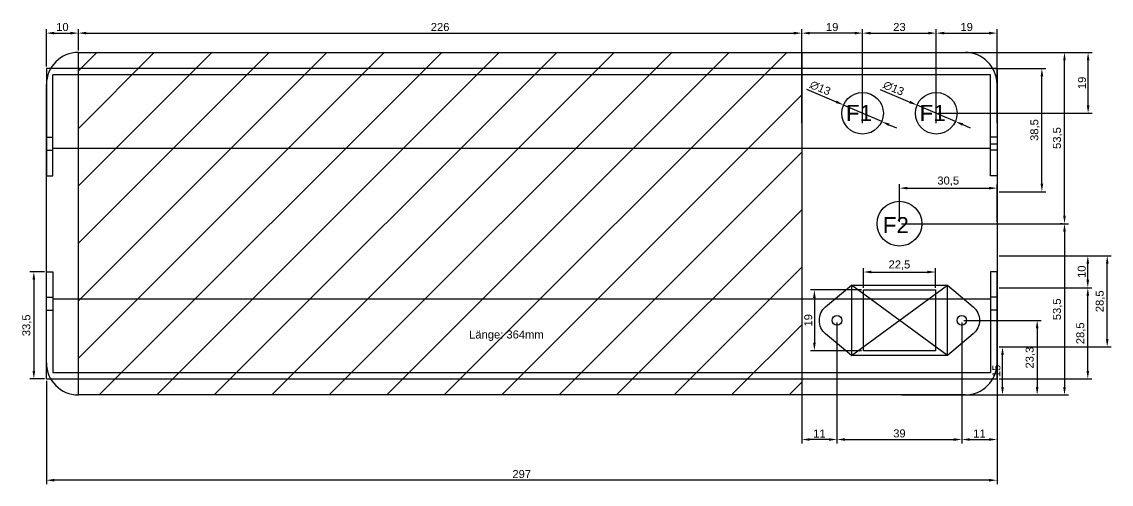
# Model space of a CAD drawing. Header units: millimetres. Extents: x 475 to 4099, y 1633 to 3451.
# Drawn here: x 3759 to 4099.3, y 1711.3 to 1855.8 of the extents above; entities that cross this region are included whole.
import ezdxf

# ---------------------------------------------------------------- set-up
doc = ezdxf.new("R2010")
doc.units = ezdxf.units.MM
for name, color, linetype in [('Bemassung', 80, 'Continuous'), ('Kanten', 7, 'Continuous'), ('Verdeckt', 172, 'Continuous')]:
    doc.layers.add(name, color=color, linetype=linetype)
doc.styles.get("Standard").update_dxf_attribs({"font": 'arial.ttf'})
doc.dimstyles.new('ISO-25', dxfattribs={"dimtxt": 2.5, "dimasz": 2.5, "dimexe": 1.25, "dimexo": 0.625, "dimtad": 1, "dimtxsty": 'Standard', "dimcen": 2.5, "dimadec": 0, "dimazin": 0, "dimtfac": 1, "dimtmove": 0, "dimatfit": 3, "dimfxl": 1, "dimarcsym": 0})

# ---------------------------------------------------------------- blocks, each defined once
blk = doc.blocks.new('*D409')
at = {"layer": 'Bemassung', "color": 0, "lineweight": -2, "transparency": 16777216}
for p, q in [((4021.66, 1827.82), (4021.66, 1853.49)), ((4024.16, 1852.24), (4042.16, 1852.24)), ((4044.66, 1827.82), (4044.66, 1853.49))]:
    blk.add_line(p, q, dxfattribs=at)
at = {"layer": 'Bemassung', "color": 0, "transparency": 16777216}
for points in [[(4024.16, 1852.66), (4024.16, 1851.82), (4021.66, 1852.24)], [(4042.16, 1852.66), (4042.16, 1851.82), (4044.66, 1852.24)]]:
    blk.add_solid(points, dxfattribs=at)
at = {"layer": 'Defpoints', "color": 0, "transparency": 16777216}
for p in [(4044.66, 1852.24), (4021.66, 1827.2), (4044.66, 1827.2)]:
    blk.add_point(p, dxfattribs=at)
at = {"layer": 'Bemassung', "color": 0, "transparency": 16777216, "insert": (4033.16, 1854.14), "char_height": 2.5, "attachment_point": 5}
blk.add_mtext('23', dxfattribs=at)
blk = doc.blocks.new('*D406')
at = {"layer": 'Bemassung', "color": 0, "lineweight": -2, "transparency": 16777216}
for p, q in [((4044.66, 1824.15), (4044.66, 1853.49)), ((4047.16, 1852.24), (4061.16, 1852.24)), ((4063.66, 1824.15), (4063.66, 1853.49))]:
    blk.add_line(p, q, dxfattribs=at)
at = {"layer": 'Bemassung', "color": 0, "transparency": 16777216}
for points in [[(4047.16, 1852.66), (4047.16, 1851.82), (4044.66, 1852.24)], [(4061.16, 1852.66), (4061.16, 1851.82), (4063.66, 1852.24)]]:
    blk.add_solid(points, dxfattribs=at)
at = {"layer": 'Defpoints', "color": 0, "transparency": 16777216}
for p in [(4063.66, 1852.24), (4044.66, 1823.52), (4063.66, 1823.52)]:
    blk.add_point(p, dxfattribs=at)
at = {"layer": 'Bemassung', "color": 0, "transparency": 16777216, "insert": (4054.16, 1854.14), "char_height": 2.5, "attachment_point": 5}
blk.add_mtext('19', dxfattribs=at)
blk = doc.blocks.new('*D407')
at = {"layer": 'Bemassung', "color": 0, "lineweight": -2, "transparency": 16777216}
for p, q in [((4002.66, 1824.15), (4002.66, 1853.49)), ((4019.16, 1852.24), (4005.16, 1852.24)), ((4021.66, 1824.15), (4021.66, 1853.49))]:
    blk.add_line(p, q, dxfattribs=at)
at = {"layer": 'Bemassung', "color": 0, "transparency": 16777216}
for points in [[(4005.16, 1852.66), (4005.16, 1851.82), (4002.66, 1852.24)], [(4019.16, 1852.66), (4019.16, 1851.82), (4021.66, 1852.24)]]:
    blk.add_solid(points, dxfattribs=at)
at = {"layer": 'Defpoints', "color": 0, "transparency": 16777216}
for p in [(4002.66, 1852.24), (4002.66, 1823.52), (4021.66, 1823.52)]:
    blk.add_point(p, dxfattribs=at)
at = {"layer": 'Bemassung', "color": 0, "transparency": 16777216, "insert": (4012.16, 1854.14), "char_height": 2.5, "attachment_point": 5}
blk.add_mtext('19', dxfattribs=at)
blk = doc.blocks.new('*D410')
at = {"layer": 'Bemassung', "color": 0, "lineweight": -2, "transparency": 16777216}
for p, q in [((3766.66, 1841.82), (3766.66, 1853.49)), ((3769.16, 1852.24), (3774.16, 1852.24)), ((3776.66, 1846.82), (3776.66, 1853.49))]:
    blk.add_line(p, q, dxfattribs=at)
at = {"layer": 'Bemassung', "color": 0, "transparency": 16777216}
for points in [[(3769.16, 1852.66), (3769.16, 1851.82), (3766.66, 1852.24)], [(3774.16, 1852.66), (3774.16, 1851.82), (3776.66, 1852.24)]]:
    blk.add_solid(points, dxfattribs=at)
at = {"layer": 'Defpoints', "color": 0, "transparency": 16777216}
for p in [(3776.66, 1852.24), (3776.66, 1846.2), (3766.66, 1841.2)]:
    blk.add_point(p, dxfattribs=at)
at = {"layer": 'Bemassung', "color": 0, "transparency": 16777216, "insert": (3771.66, 1854.14), "char_height": 2.5, "attachment_point": 5}
blk.add_mtext('10', dxfattribs=at)
blk = doc.blocks.new('*D411')
at = {"layer": 'Bemassung', "color": 0, "lineweight": -2, "transparency": 16777216}
for p, q in [((3776.66, 1846.82), (3776.66, 1853.49)), ((3779.16, 1852.24), (4000.16, 1852.24)), ((4002.66, 1846.82), (4002.66, 1853.49))]:
    blk.add_line(p, q, dxfattribs=at)
at = {"layer": 'Bemassung', "color": 0, "transparency": 16777216}
for points in [[(3779.16, 1852.66), (3779.16, 1851.82), (3776.66, 1852.24)], [(4000.16, 1852.66), (4000.16, 1851.82), (4002.66, 1852.24)]]:
    blk.add_solid(points, dxfattribs=at)
at = {"layer": 'Defpoints', "color": 0, "transparency": 16777216}
for p in [(4002.66, 1852.24), (3776.66, 1846.2), (4002.66, 1846.2)]:
    blk.add_point(p, dxfattribs=at)
at = {"layer": 'Bemassung', "color": 0, "transparency": 16777216, "insert": (3889.66, 1854.14), "char_height": 2.5, "attachment_point": 5}
blk.add_mtext('226', dxfattribs=at)
blk = doc.blocks.new('*D412')
at = {"layer": 'Bemassung', "color": 0, "lineweight": -2, "transparency": 16777216}
for p, q in [((4013.66, 1761.87), (4013.66, 1724.01)), ((4052.66, 1761.87), (4052.66, 1724.01)), ((4016.16, 1725.26), (4050.16, 1725.26))]:
    blk.add_line(p, q, dxfattribs=at)
at = {"layer": 'Bemassung', "color": 0, "transparency": 16777216}
for points in [[(4016.16, 1725.68), (4016.16, 1724.85), (4013.66, 1725.26)], [(4050.16, 1725.68), (4050.16, 1724.85), (4052.66, 1725.26)]]:
    blk.add_solid(points, dxfattribs=at)
at = {"layer": 'Defpoints', "color": 0, "transparency": 16777216}
for p in [(4013.66, 1762.5), (4052.66, 1762.5), (4052.66, 1725.26)]:
    blk.add_point(p, dxfattribs=at)
at = {"layer": 'Bemassung', "color": 0, "transparency": 16777216, "insert": (4033.16, 1727.16), "char_height": 2.5, "attachment_point": 5}
blk.add_mtext('39', dxfattribs=at)
blk = doc.blocks.new('*D413')
at = {"layer": 'Bemassung', "color": 0, "lineweight": -2, "transparency": 16777216}
for p, q in [((4063.66, 1763.37), (4063.66, 1724.01)), ((4052.66, 1761.87), (4052.66, 1724.01)), ((4055.16, 1725.26), (4061.16, 1725.26))]:
    blk.add_line(p, q, dxfattribs=at)
at = {"layer": 'Bemassung', "color": 0, "transparency": 16777216}
for points in [[(4055.16, 1725.68), (4055.16, 1724.85), (4052.66, 1725.26)], [(4061.16, 1725.68), (4061.16, 1724.85), (4063.66, 1725.26)]]:
    blk.add_solid(points, dxfattribs=at)
at = {"layer": 'Defpoints', "color": 0, "transparency": 16777216}
for p in [(4063.66, 1764), (4052.66, 1762.5), (4063.66, 1725.26)]:
    blk.add_point(p, dxfattribs=at)
at = {"layer": 'Bemassung', "color": 0, "transparency": 16777216, "insert": (4058.16, 1727.14), "char_height": 2.5, "attachment_point": 5}
blk.add_mtext('11', dxfattribs=at)
blk = doc.blocks.new('*D414')
at = {"layer": 'Bemassung', "color": 0, "lineweight": -2, "transparency": 16777216}
for p, q in [((4002.66, 1763.37), (4002.66, 1724.01)), ((4013.66, 1761.87), (4013.66, 1724.01)), ((4011.16, 1725.26), (4005.16, 1725.26))]:
    blk.add_line(p, q, dxfattribs=at)
at = {"layer": 'Bemassung', "color": 0, "transparency": 16777216}
for points in [[(4005.16, 1725.68), (4005.16, 1724.85), (4002.66, 1725.26)], [(4011.16, 1725.68), (4011.16, 1724.85), (4013.66, 1725.26)]]:
    blk.add_solid(points, dxfattribs=at)
at = {"layer": 'Defpoints', "color": 0, "transparency": 16777216}
for p in [(4002.66, 1764), (4013.66, 1762.5), (4002.66, 1725.26)]:
    blk.add_point(p, dxfattribs=at)
at = {"layer": 'Bemassung', "color": 0, "transparency": 16777216, "insert": (4008.16, 1727.14), "char_height": 2.5, "attachment_point": 5}
blk.add_mtext('11', dxfattribs=at)
blk = doc.blocks.new('*D415')
at = {"layer": 'Bemassung', "color": 0, "lineweight": -2, "transparency": 16777216}
for p, q in [((4053.28, 1762.5), (4077.45, 1762.5)), ((4076.2, 1760), (4076.2, 1741.7)), ((4053.28, 1739.2), (4077.45, 1739.2))]:
    blk.add_line(p, q, dxfattribs=at)
at = {"layer": 'Bemassung', "color": 0, "transparency": 16777216}
for points in [[(4075.78, 1760), (4076.61, 1760), (4076.2, 1762.5)], [(4075.78, 1741.7), (4076.61, 1741.7), (4076.2, 1739.2)]]:
    blk.add_solid(points, dxfattribs=at)
at = {"layer": 'Defpoints', "color": 0, "transparency": 16777216}
for p in [(4052.66, 1762.5), (4052.66, 1739.2), (4076.2, 1739.2)]:
    blk.add_point(p, dxfattribs=at)
at = {"layer": 'Bemassung', "color": 0, "transparency": 16777216, "insert": (4074.07, 1750.85), "char_height": 2.5, "attachment_point": 5, "rotation": 90}
blk.add_mtext('23,3', dxfattribs=at)
blk = doc.blocks.new('*D416')
at = {"layer": 'Bemassung', "color": 0, "lineweight": -2, "transparency": 16777216}
for p, q in [((4064.28, 1754.2), (4066.62, 1754.2)), ((4065.37, 1741.7), (4065.37, 1751.7)), ((4054.28, 1739.2), (4066.62, 1739.2))]:
    blk.add_line(p, q, dxfattribs=at)
at = {"layer": 'Bemassung', "color": 0, "transparency": 16777216}
for points in [[(4064.95, 1751.7), (4065.78, 1751.7), (4065.37, 1754.2)], [(4064.95, 1741.7), (4065.78, 1741.7), (4065.37, 1739.2)]]:
    blk.add_solid(points, dxfattribs=at)
at = {"layer": 'Defpoints', "color": 0, "transparency": 16777216}
for p in [(4063.66, 1754.2), (4065.37, 1754.2), (4053.66, 1739.2)]:
    blk.add_point(p, dxfattribs=at)
at = {"layer": 'Bemassung', "color": 0, "transparency": 16777216, "insert": (4063.46, 1746.7), "char_height": 2.5, "attachment_point": 5, "rotation": 90}
blk.add_mtext('15', dxfattribs=at)
blk = doc.blocks.new('*D417')
at = {"layer": 'Bemassung', "color": 0, "lineweight": -2, "transparency": 16777216}
for p, q in [((4021.91, 1772.62), (4021.91, 1778.85)), ((4024.41, 1777.6), (4041.91, 1777.6)), ((4044.41, 1772.62), (4044.41, 1778.85))]:
    blk.add_line(p, q, dxfattribs=at)
at = {"layer": 'Bemassung', "color": 0, "transparency": 16777216}
for points in [[(4024.41, 1778.02), (4024.41, 1777.18), (4021.91, 1777.6)], [(4041.91, 1778.02), (4041.91, 1777.18), (4044.41, 1777.6)]]:
    blk.add_solid(points, dxfattribs=at)
at = {"layer": 'Defpoints', "color": 0, "transparency": 16777216}
for p in [(4044.41, 1777.6), (4021.91, 1772), (4044.41, 1772)]:
    blk.add_point(p, dxfattribs=at)
at = {"layer": 'Bemassung', "color": 0, "transparency": 16777216, "insert": (4033.16, 1779.73), "char_height": 2.5, "attachment_point": 5}
blk.add_mtext('22,5', dxfattribs=at)
blk = doc.blocks.new('*D418')
at = {"layer": 'Bemassung', "color": 0, "lineweight": -2, "transparency": 16777216}
for p, q in [((4021.28, 1772), (4005.35, 1772)), ((4006.6, 1769.5), (4006.6, 1755.5)), ((4021.28, 1753), (4005.35, 1753))]:
    blk.add_line(p, q, dxfattribs=at)
at = {"layer": 'Bemassung', "color": 0, "transparency": 16777216}
for points in [[(4006.18, 1769.5), (4007.01, 1769.5), (4006.6, 1772)], [(4006.18, 1755.5), (4007.01, 1755.5), (4006.6, 1753)]]:
    blk.add_solid(points, dxfattribs=at)
at = {"layer": 'Defpoints', "color": 0, "transparency": 16777216}
for p in [(4021.91, 1772), (4006.6, 1753), (4021.91, 1753)]:
    blk.add_point(p, dxfattribs=at)
at = {"layer": 'Bemassung', "color": 0, "transparency": 16777216, "insert": (4004.69, 1762.5), "char_height": 2.5, "attachment_point": 5, "rotation": 90}
blk.add_mtext('19', dxfattribs=at)
blk = doc.blocks.new('*D419')
at = {"layer": 'Bemassung', "color": 0, "lineweight": -2, "transparency": 16777216}
for p, q in [((4033.78, 1792.7), (4085.99, 1792.7)), ((4084.74, 1790.2), (4084.74, 1741.7)), ((4033.78, 1739.2), (4085.99, 1739.2))]:
    blk.add_line(p, q, dxfattribs=at)
at = {"layer": 'Bemassung', "color": 0, "transparency": 16777216}
for points in [[(4084.32, 1790.2), (4085.15, 1790.2), (4084.74, 1792.7)], [(4084.32, 1741.7), (4085.15, 1741.7), (4084.74, 1739.2)]]:
    blk.add_solid(points, dxfattribs=at)
at = {"layer": 'Defpoints', "color": 0, "transparency": 16777216}
for p in [(4033.16, 1792.7), (4033.16, 1739.2), (4084.74, 1739.2)]:
    blk.add_point(p, dxfattribs=at)
at = {"layer": 'Bemassung', "color": 0, "transparency": 16777216, "insert": (4082.61, 1765.95), "char_height": 2.5, "attachment_point": 5, "rotation": 90}
blk.add_mtext('53,5', dxfattribs=at)
blk = doc.blocks.new('*D421')
at = {"layer": 'Bemassung', "color": 0, "lineweight": -2, "transparency": 16777216}
for p, q in [((4004.18, 1834.78), (4013.4, 1830.78)), ((4027.62, 1824.61), (4015.7, 1829.78)), ((4029.92, 1823.62), (4032.21, 1822.62))]:
    blk.add_line(p, q, dxfattribs=at)
at = {"layer": 'Bemassung', "color": 0, "transparency": 16777216}
for points in [[(4013.57, 1831.16), (4013.24, 1830.4), (4015.7, 1829.78)], [(4030.08, 1824), (4029.75, 1823.24), (4027.62, 1824.61)]]:
    blk.add_solid(points, dxfattribs=at)
at = {"layer": 'Defpoints', "color": 0, "transparency": 16777216}
for p in [(4015.7, 1829.78), (4027.62, 1824.61)]:
    blk.add_point(p, dxfattribs=at)
at = {"layer": 'Bemassung', "color": 0, "transparency": 16777216, "insert": (4008.43, 1835.08), "char_height": 2.5, "attachment_point": 5, "rotation": 336.5617}
blk.add_mtext('∅13', dxfattribs=at)
blk = doc.blocks.new('*D422')
at = {"layer": 'Bemassung', "color": 0, "lineweight": -2, "transparency": 16777216}
for p, q in [((4027.13, 1834.66), (4036.38, 1830.72)), ((4050.64, 1824.65), (4038.68, 1829.74)), ((4052.94, 1823.67), (4055.24, 1822.69))]:
    blk.add_line(p, q, dxfattribs=at)
at = {"layer": 'Bemassung', "color": 0, "transparency": 16777216}
for points in [[(4036.54, 1831.11), (4036.21, 1830.34), (4038.68, 1829.74)], [(4053.1, 1824.06), (4052.78, 1823.29), (4050.64, 1824.65)]]:
    blk.add_solid(points, dxfattribs=at)
at = {"layer": 'Defpoints', "color": 0, "transparency": 16777216}
for p in [(4038.68, 1829.74), (4050.64, 1824.65)]:
    blk.add_point(p, dxfattribs=at)
at = {"layer": 'Bemassung', "color": 0, "transparency": 16777216, "insert": (4031.38, 1835), "char_height": 2.5, "attachment_point": 5, "rotation": 336.9413}
blk.add_mtext('∅13', dxfattribs=at)
blk = doc.blocks.new('*D423')
at = {"layer": 'Bemassung', "color": 0, "lineweight": -2, "transparency": 16777216}
for p, q in [((4033.16, 1793.32), (4033.16, 1805.06)), ((4063.66, 1793.32), (4063.66, 1805.06)), ((4035.66, 1803.81), (4061.16, 1803.81))]:
    blk.add_line(p, q, dxfattribs=at)
at = {"layer": 'Bemassung', "color": 0, "transparency": 16777216}
for points in [[(4035.66, 1804.22), (4035.66, 1803.39), (4033.16, 1803.81)], [(4061.16, 1804.22), (4061.16, 1803.39), (4063.66, 1803.81)]]:
    blk.add_solid(points, dxfattribs=at)
at = {"layer": 'Defpoints', "color": 0, "transparency": 16777216}
for p in [(4063.66, 1803.81), (4033.16, 1792.7), (4063.66, 1792.7)]:
    blk.add_point(p, dxfattribs=at)
at = {"layer": 'Bemassung', "color": 0, "transparency": 16777216, "insert": (4048.41, 1805.94), "char_height": 2.5, "attachment_point": 5}
blk.add_mtext('30,5', dxfattribs=at)
blk = doc.blocks.new('*D424')
at = {"layer": 'Bemassung', "color": 0, "lineweight": -2, "transparency": 16777216}
for p, q in [((3766.03, 1777.7), (3761.49, 1777.7)), ((3762.74, 1775.2), (3762.74, 1746.7)), ((3766.03, 1744.2), (3761.49, 1744.2))]:
    blk.add_line(p, q, dxfattribs=at)
at = {"layer": 'Bemassung', "color": 0, "transparency": 16777216}
for points in [[(3762.32, 1775.2), (3763.15, 1775.2), (3762.74, 1777.7)], [(3762.32, 1746.7), (3763.15, 1746.7), (3762.74, 1744.2)]]:
    blk.add_solid(points, dxfattribs=at)
at = {"layer": 'Defpoints', "color": 0, "transparency": 16777216}
for p in [(3766.66, 1777.7), (3762.74, 1744.2), (3766.66, 1744.2)]:
    blk.add_point(p, dxfattribs=at)
at = {"layer": 'Bemassung', "color": 0, "transparency": 16777216, "insert": (3760.61, 1760.95), "char_height": 2.5, "attachment_point": 5, "rotation": 90}
blk.add_mtext('33,5', dxfattribs=at)
blk = doc.blocks.new('*D425')
at = {"layer": 'Bemassung', "color": 0, "lineweight": -2, "transparency": 16777216}
for p, q in [((3766.66, 1743.57), (3766.66, 1711.3)), ((4063.66, 1743.57), (4063.66, 1711.3)), ((4061.16, 1712.55), (3769.16, 1712.55))]:
    blk.add_line(p, q, dxfattribs=at)
at = {"layer": 'Bemassung', "color": 0, "transparency": 16777216}
for points in [[(3769.16, 1712.97), (3769.16, 1712.13), (3766.66, 1712.55)], [(4061.16, 1712.97), (4061.16, 1712.13), (4063.66, 1712.55)]]:
    blk.add_solid(points, dxfattribs=at)
at = {"layer": 'Defpoints', "color": 0, "transparency": 16777216}
for p in [(3766.66, 1744.2), (4063.66, 1744.2), (3766.66, 1712.55)]:
    blk.add_point(p, dxfattribs=at)
at = {"layer": 'Bemassung', "color": 0, "transparency": 16777216, "insert": (3915.16, 1714.45), "char_height": 2.5, "attachment_point": 5}
blk.add_mtext('297', dxfattribs=at)
blk = doc.blocks.new('*D426')
at = {"layer": 'Bemassung', "color": 0, "lineweight": -2, "transparency": 16777216}
for p, q in [((4064.28, 1782.7), (4099.33, 1782.7)), ((4098.08, 1756.7), (4098.08, 1780.2)), ((4064.28, 1754.2), (4099.33, 1754.2))]:
    blk.add_line(p, q, dxfattribs=at)
at = {"layer": 'Bemassung', "color": 0, "transparency": 16777216}
for points in [[(4097.66, 1780.2), (4098.5, 1780.2), (4098.08, 1782.7)], [(4097.66, 1756.7), (4098.5, 1756.7), (4098.08, 1754.2)]]:
    blk.add_solid(points, dxfattribs=at)
at = {"layer": 'Defpoints', "color": 0, "transparency": 16777216}
for p in [(4063.66, 1782.7), (4098.08, 1782.7), (4063.66, 1754.2)]:
    blk.add_point(p, dxfattribs=at)
at = {"layer": 'Bemassung', "color": 0, "transparency": 16777216, "insert": (4095.95, 1768.45), "char_height": 2.5, "attachment_point": 5, "rotation": 90}
blk.add_mtext('28,5', dxfattribs=at)
blk = doc.blocks.new('*D427')
at = {"layer": 'Bemassung', "color": 0, "lineweight": -2, "transparency": 16777216}
for p, q in [((4064.28, 1772.7), (4093.27, 1772.7)), ((4092.02, 1746.7), (4092.02, 1770.2)), ((4064.28, 1744.2), (4093.27, 1744.2))]:
    blk.add_line(p, q, dxfattribs=at)
at = {"layer": 'Bemassung', "color": 0, "transparency": 16777216}
for points in [[(4091.6, 1770.2), (4092.43, 1770.2), (4092.02, 1772.7)], [(4091.6, 1746.7), (4092.43, 1746.7), (4092.02, 1744.2)]]:
    blk.add_solid(points, dxfattribs=at)
at = {"layer": 'Defpoints', "color": 0, "transparency": 16777216}
for p in [(4063.66, 1772.7), (4092.02, 1772.7), (4063.66, 1744.2)]:
    blk.add_point(p, dxfattribs=at)
at = {"layer": 'Bemassung', "color": 0, "transparency": 16777216, "insert": (4089.89, 1758.45), "char_height": 2.5, "attachment_point": 5, "rotation": 90}
blk.add_mtext('28,5', dxfattribs=at)
blk = doc.blocks.new('*D408')
at = {"layer": 'Bemassung', "color": 0, "lineweight": -2, "transparency": 16777216}
for p, q in [((4064.28, 1782.7), (4093.27, 1782.7)), ((4092.02, 1775.2), (4092.02, 1780.2)), ((4064.28, 1772.7), (4093.27, 1772.7))]:
    blk.add_line(p, q, dxfattribs=at)
at = {"layer": 'Bemassung', "color": 0, "transparency": 16777216}
for points in [[(4091.6, 1780.2), (4092.43, 1780.2), (4092.02, 1782.7)], [(4091.6, 1775.2), (4092.43, 1775.2), (4092.02, 1772.7)]]:
    blk.add_solid(points, dxfattribs=at)
at = {"layer": 'Defpoints', "color": 0, "transparency": 16777216}
for p in [(4063.66, 1782.7), (4092.02, 1782.7), (4063.66, 1772.7)]:
    blk.add_point(p, dxfattribs=at)
at = {"layer": 'Bemassung', "color": 0, "transparency": 16777216, "insert": (4090.12, 1777.7), "char_height": 2.5, "attachment_point": 5, "rotation": 90}
blk.add_mtext('10', dxfattribs=at)
blk = doc.blocks.new('*D429')
at = {"layer": 'Bemassung', "color": 0, "lineweight": -2, "transparency": 16777216}
for p, q in [((4062.94, 1841.2), (4078.92, 1841.2)), ((4077.67, 1805.2), (4077.67, 1838.7)), ((4064.28, 1802.7), (4078.92, 1802.7))]:
    blk.add_line(p, q, dxfattribs=at)
at = {"layer": 'Bemassung', "color": 0, "transparency": 16777216}
for points in [[(4077.26, 1838.7), (4078.09, 1838.7), (4077.67, 1841.2)], [(4077.26, 1805.2), (4078.09, 1805.2), (4077.67, 1802.7)]]:
    blk.add_solid(points, dxfattribs=at)
at = {"layer": 'Defpoints', "color": 0, "transparency": 16777216}
for p in [(4062.32, 1841.2), (4077.67, 1841.2), (4063.66, 1802.7)]:
    blk.add_point(p, dxfattribs=at)
at = {"layer": 'Bemassung', "color": 0, "transparency": 16777216, "insert": (4075.54, 1821.95), "char_height": 2.5, "attachment_point": 5, "rotation": 90}
blk.add_mtext('38,5', dxfattribs=at)
blk = doc.blocks.new('*D430')
at = {"layer": 'Defpoints', "color": 0, "transparency": 16777216}
for p in [(4044.66, 1846.2), (4092.11, 1846.2), (4044.66, 1827.2)]:
    blk.add_point(p, dxfattribs=at)
at = {"layer": 'Verdeckt', "color": 0, "lineweight": -2, "transparency": 16777216}
for p, q in [((4045.28, 1846.2), (4093.36, 1846.2)), ((4092.11, 1829.7), (4092.11, 1843.7)), ((4045.28, 1827.2), (4093.36, 1827.2))]:
    blk.add_line(p, q, dxfattribs=at)
at = {"layer": 'Verdeckt', "color": 0, "transparency": 16777216}
for points in [[(4091.7, 1843.7), (4092.53, 1843.7), (4092.11, 1846.2)], [(4091.7, 1829.7), (4092.53, 1829.7), (4092.11, 1827.2)]]:
    blk.add_solid(points, dxfattribs=at)
at = {"layer": 'Verdeckt', "color": 0, "transparency": 16777216, "insert": (4090.21, 1836.7), "char_height": 2.5, "attachment_point": 5, "rotation": 90}
blk.add_mtext('19', dxfattribs=at)
blk = doc.blocks.new('*D431')
at = {"layer": 'Defpoints', "color": 0, "transparency": 16777216}
for p in [(4053.85, 1846.2), (4084.74, 1846.2), (4084.74, 1792.7)]:
    blk.add_point(p, dxfattribs=at)
at = {"layer": 'Verdeckt', "color": 0, "lineweight": -2, "transparency": 16777216}
for p, q in [((4054.48, 1846.2), (4085.99, 1846.2)), ((4084.74, 1795.2), (4084.74, 1843.7)), ((4084.11, 1792.7), (4083.49, 1792.7))]:
    blk.add_line(p, q, dxfattribs=at)
at = {"layer": 'Verdeckt', "color": 0, "transparency": 16777216}
for points in [[(4084.32, 1843.7), (4085.15, 1843.7), (4084.74, 1846.2)], [(4084.32, 1795.2), (4085.15, 1795.2), (4084.74, 1792.7)]]:
    blk.add_solid(points, dxfattribs=at)
at = {"layer": 'Verdeckt', "color": 0, "transparency": 16777216, "insert": (4082.61, 1819.45), "char_height": 2.5, "attachment_point": 5, "rotation": 90}
blk.add_mtext('53,5', dxfattribs=at)

msp = doc.modelspace()

# ---------------------------------------------------------------- hatches: boundary and pattern name
at = {"layer": 'Kanten'}
h = msp.add_hatch(dxfattribs=at)
h.set_pattern_fill('ANSI31', color=256, scale=4)
h.set_pattern_definition([(45, (50.088, -1293.428), (-8.980256, 8.980256), [])])
h.paths.add_polyline_path([(3776.659, 1846.198), (4002.659, 1846.198), (4002.659, 1739.198), (3776.659, 1739.198)])

# ---------------------------------------------------------------- linework, layer by layer
for p, q in [((3776.659, 1846.198), (4053.659, 1846.198)), ((4063.659, 1841.198), (4063.659, 1754.198)), ((3766.659, 1749.198), (3766.659, 1836.198)), ((4053.659, 1739.198), (3776.659, 1739.198))]:
    msp.add_line(p, q)
for centre, start, end in [((3776.659, 1836.198), 90, 180), ((4053.659, 1836.198), 0, 90), ((3776.659, 1749.198), 180, 270), ((4053.659, 1749.198), 270, 0)]:
    msp.add_arc(centre, 10, start, end)
at = {"layer": 'Bemassung'}
msp.add_line((4061.659, 1817.698), (4063.659, 1817.698), dxfattribs=at)
at = {"layer": 'Kanten'}
for p, q in [((3776.659, 1739.198), (3776.659, 1846.198)), ((4002.659, 1846.198), (4002.659, 1739.198)), ((4018.159, 1773.498), (4048.159, 1773.498))]:
    msp.add_line(p, q, dxfattribs=at)
msp.add_lwpolyline([(4048.159, 1751.498), (4048.159, 1773.498), (4056.211, 1766.717, -0.4652353), (4056.211, 1758.28), (4048.159, 1751.498), (4018.159, 1751.498), (4010.106, 1758.28, -0.4652353), (4010.106, 1766.717), (4018.159, 1773.498), (4018.159, 1751.498)], format="xyb", dxfattribs=at)
for centre, radius in [((4021.659, 1827.198), 6.5), ((4044.659, 1827.198), 6.5), ((4033.159, 1792.698), 7), ((4013.659, 1762.498), 1.5), ((4052.659, 1762.498), 1.5)]:
    msp.add_circle(centre, radius, dxfattribs=at)
at = {"layer": 'Verdeckt'}
for p, q in [((4063.659, 1841.198), (3766.659, 1841.198)), ((3766.659, 1841.198), (3766.659, 1807.698)), ((4061.659, 1839.198), (3768.659, 1839.198)), ((3768.659, 1807.698), (3768.659, 1839.198)), ((4061.659, 1807.698), (4061.659, 1839.198)), ((4063.659, 1841.198), (4063.659, 1807.698)), ((3766.659, 1819.698), (3768.659, 1819.698)), ((4063.659, 1819.698), (4061.659, 1819.698)), ((3766.659, 1815.698), (3768.659, 1815.698)), ((4061.659, 1816.198), (3768.659, 1816.198)), ((4063.659, 1815.698), (4061.659, 1815.698)), ((3766.659, 1807.698), (3768.659, 1807.698)), ((4063.659, 1807.698), (4061.659, 1807.698)), ((3766.659, 1777.698), (3768.659, 1777.698)), ((3766.659, 1744.198), (3766.659, 1777.698)), ((3768.659, 1777.698), (3768.659, 1746.198)), ((4063.659, 1777.698), (4061.659, 1777.698)), ((4061.659, 1777.698), (4061.659, 1746.198)), ((4063.659, 1744.198), (4063.659, 1777.698)), ((4018.159, 1751.498), (4048.159, 1773.498)), ((4048.159, 1751.498), (4018.159, 1773.498)), ((3766.659, 1769.698), (3768.659, 1769.698)), ((3768.659, 1769.198), (4061.659, 1769.198)), ((4063.659, 1769.698), (4061.659, 1769.698)), ((3766.659, 1765.698), (3768.659, 1765.698)), ((4063.659, 1765.698), (4061.659, 1765.698)), ((3768.659, 1746.198), (4061.659, 1746.198)), ((3766.659, 1744.198), (4063.659, 1744.198))]:
    msp.add_line(p, q, dxfattribs=at)
msp.add_lwpolyline([(4044.409, 1752.998), (4021.909, 1752.998), (4021.909, 1771.998), (4044.409, 1771.998)], close=True, dxfattribs=at)

# ---------------------------------------------------------------- texts
at = {"layer": 'Bemassung', "insert": (3898.723, 1759.326), "char_height": 2.5, "attachment_point": 1}
msp.add_mtext_dynamic_manual_height_columns('Länge: 364mm', width=30.9072, gutter_width=12.5, heights=[0], dxfattribs=at)
at = {"layer": 'Kanten', "char_height": 5, "attachment_point": 3}
for s, insert in [('F1', (4024.62, 1829.777)), ('F1', (4047.62, 1829.777)), ('F2', (4036.12, 1794.765))]:
    msp.add_mtext_dynamic_manual_height_columns(s, width=5, gutter_width=12.5, heights=[0], dxfattribs=dict(at, insert=insert))

# ---------------------------------------------------------------- dimensions: what is measured, and where the dimension line sits
at = {"layer": 'Bemassung'}
for base, p1, p2, picture, middle in [((3776.659, 1852.24), (3766.659, 1841.198), (3776.659, 1846.198), '*D410', (3771.659, 1854.142)), ((4002.659, 1852.24), (3776.659, 1846.198), (4002.659, 1846.198), '*D411', (3889.659, 1854.142)), ((4002.659, 1852.24), (4021.659, 1823.523), (4002.659, 1823.523), '*D407', (4012.159, 1854.142)), ((4044.659, 1852.24), (4021.659, 1827.198), (4044.659, 1827.198), '*D409', (4033.159, 1854.142)), ((4063.659, 1852.24), (4044.659, 1823.523), (4063.659, 1823.523), '*D406', (4054.159, 1854.142)), ((4063.659, 1803.808), (4033.159, 1792.698), (4063.659, 1792.698), '*D423', (4048.409, 1805.935)), ((4044.409, 1777.6), (4021.909, 1771.998), (4044.409, 1771.998), '*D417', (4033.159, 1779.727)), ((4002.659, 1725.263), (4013.659, 1762.498), (4002.659, 1763.998), '*D414', (4008.159, 1727.143)), ((4063.659, 1725.263), (4052.659, 1762.498), (4063.659, 1763.998), '*D413', (4058.159, 1727.143)), ((4052.659, 1725.263), (4013.659, 1762.498), (4052.659, 1762.498), '*D412', (4033.159, 1727.165))]:
    dim = msp.add_linear_dim(base=base, p1=p1, p2=p2, dimstyle='ISO-25', dxfattribs=at)
    dim.commit()
    dim.dimension.update_dxf_attribs({"geometry": picture, "text_midpoint": middle})
for p1, p2, picture, middle in [((4027.622, 1824.613), (4015.695, 1829.784), '*D421', (4008.428, 1835.083)), ((4050.639, 1824.652), (4038.678, 1829.744), '*D422', (4031.376, 1834.995))]:
    dim = msp.add_diameter_dim_2p(p1=p1, p2=p2, dimstyle='ISO-25', dxfattribs=at)
    dim.commit()
    dim.dimension.update_dxf_attribs({"geometry": picture, "text_midpoint": middle})
for base, p1, p2, picture, middle in [((4077.672, 1841.198), (4063.659, 1802.698), (4062.319, 1841.198), '*D429', (4075.545, 1821.948)), ((4084.737, 1739.198), (4033.159, 1792.698), (4033.159, 1739.198), '*D419', (4082.61, 1765.948)), ((4098.081, 1782.698), (4063.659, 1754.198), (4063.659, 1782.698), '*D426', (4095.954, 1768.448)), ((4092.018, 1782.698), (4063.659, 1772.698), (4063.659, 1782.698), '*D408', (4090.117, 1777.698)), ((3762.737, 1744.198), (3766.659, 1777.698), (3766.659, 1744.198), '*D424', (3760.609, 1760.948)), ((4006.595, 1752.998), (4021.909, 1771.998), (4021.909, 1752.998), '*D418', (4004.694, 1762.498)), ((4092.018, 1772.698), (4063.659, 1744.198), (4063.659, 1772.698), '*D427', (4089.891, 1758.448)), ((4076.197, 1739.198), (4052.659, 1762.498), (4052.659, 1739.198), '*D415', (4074.069, 1750.848)), ((4065.365, 1754.198), (4053.659, 1739.198), (4063.659, 1754.198), '*D416', (4063.464, 1746.698))]:
    dim = msp.add_linear_dim(base=base, p1=p1, p2=p2, angle=90, dimstyle='ISO-25', dxfattribs=at)
    dim.commit()
    dim.dimension.update_dxf_attribs({"geometry": picture, "text_midpoint": middle})
dim = msp.add_linear_dim(base=(3766.659, 1712.551), p1=(4063.659, 1744.198), p2=(3766.659, 1744.198), dimstyle='ISO-25', dxfattribs=at)
dim.commit()
dim.dimension.update_dxf_attribs({"geometry": '*D425', "text_midpoint": (3915.159, 1712.551), "dimtype": 160})
at = {"layer": 'Verdeckt'}
for base, p1, p2, picture, middle in [((4092.113, 1846.198), (4044.659, 1827.198), (4044.659, 1846.198), '*D430', (4090.212, 1836.698)), ((4084.737, 1846.197), (4084.737, 1792.698), (4053.85, 1846.197), '*D431', (4082.61, 1819.447))]:
    dim = msp.add_linear_dim(base=base, p1=p1, p2=p2, angle=90, dimstyle='ISO-25', dxfattribs=at)
    dim.commit()
    dim.dimension.update_dxf_attribs({"geometry": picture, "text_midpoint": middle})

doc.saveas('drawing.dxf')
